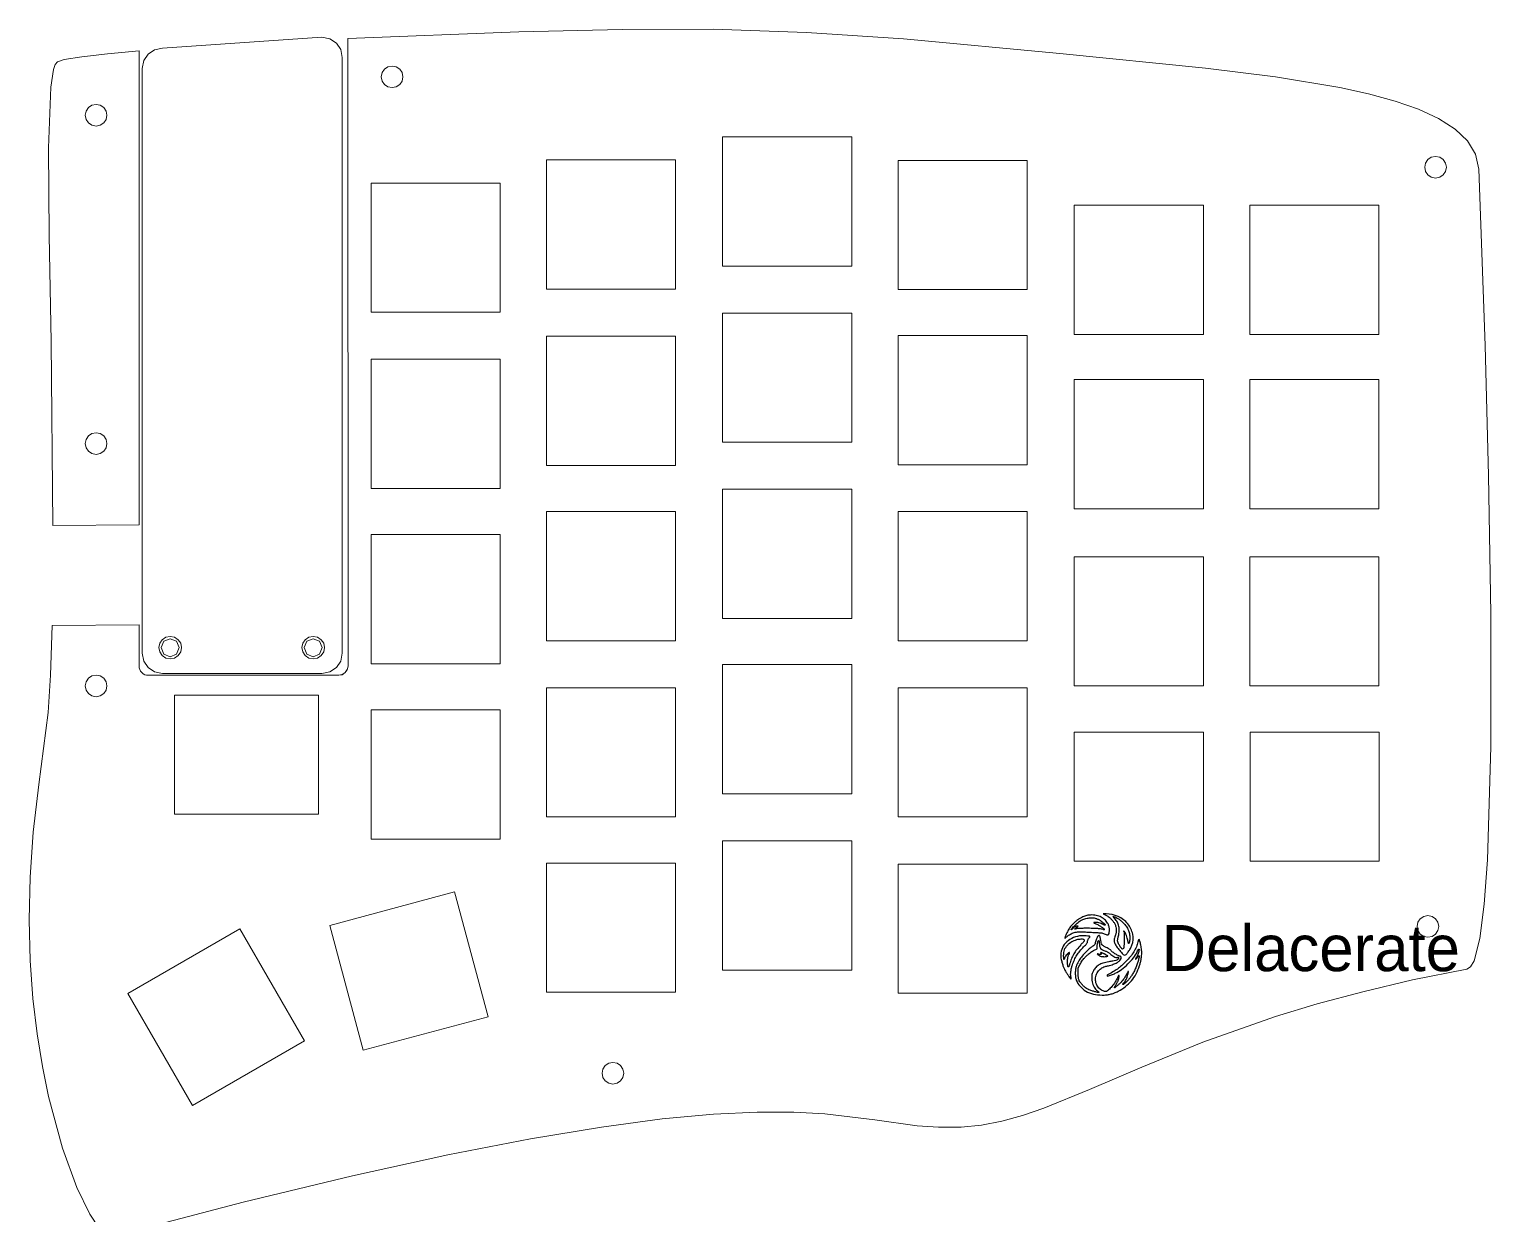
# Model space of a CAD drawing. Extents: x -219 to 329, y -29 to 491.
# Drawn here: x -26.5 to 131.9, y 362.8 to 491.4 of the extents above; entities that cross this region are included whole.
import ezdxf

# ---------------------------------------------------------------- set-up
doc = ezdxf.new("R2010")
doc.units = 0
doc.header["$MEASUREMENT"] = 0
doc.layers.get('0').update_dxf_attribs({"lineweight": 25, "true_color": 0xffffff})
doc.layers.add('Layer 1', color=7, linetype='BYLAYER', lineweight=5, true_color=0xffffff)
doc.styles.add('textstyle3', font='')
doc.styles.get('textstyle3').set_extended_font_data('Empires')

msp = doc.modelspace()

# ---------------------------------------------------------------- linework, layer by layer
at = {"color": 5, "true_color": 0x0000ff}
for points in [[(88.35, 395.39, 0.021416), (88.11, 395.35, 0.028277), (87.9, 395.29, 0.025595), (87.68, 395.21, 0.013536), (87.41, 395.08, 0.042504), (87.12, 394.89, 0.022333), (86.78, 394.61, 0.022256), (86.46, 394.29, 0.036844), (86.22, 393.99, 0.029866), (86.08, 393.75, 0.012216), (85.91, 393.4, 0.008749), (85.76, 393.06, 0.095306), (85.73, 392.91, 0.546801), (85.74, 392.9, 0.041861), (85.8, 392.93, 0.028123), (85.87, 392.99, 0.013668), (85.96, 393.06, -0.060301), (86.32, 393.33, -0.061454), (86.73, 393.5, -0.052645), (87.23, 393.58, -0.029227), (87.84, 393.58, 0.001164), (88.1, 393.56, 0.000535), (88.43, 393.54, 0.000529), (88.77, 393.52, 0.000733), (89.09, 393.51, -0.004485), (89.51, 393.48, -0.024068), (89.73, 393.46, -0.038649), (89.9, 393.41, -0.025833), (90.09, 393.34, 0.005668), (90.28, 393.26, 0.06691), (90.35, 393.24, 0.177373), (90.4, 393.25, 0.092553), (90.45, 393.29, 0.122046), (90.54, 393.52, 0.053548), (90.55, 393.85, 0.0512), (90.49, 394.21, 0.067061), (90.36, 394.51, 0.079435), (90.01, 394.93, 0.074893), (89.53, 395.23, 0.071548), (88.96, 395.39, 0.062987)], [(89.09, 395.04, -0.024427), (89.2, 395, -0.013925), (89.33, 394.94, -0.013883), (89.46, 394.88, -0.022292), (89.57, 394.81, -0.024315), (89.76, 394.67, -0.024077), (89.94, 394.51, -0.017054), (90.09, 394.36, -0.395866), (90.08, 394.3, -0.281029), (90.06, 394.3, -0.013728), (89.98, 394.32, -0.018919), (89.88, 394.37, -0.012167), (89.77, 394.42, 0.042961), (89.54, 394.52, 0.033852), (89.28, 394.59, 0.03438), (89.04, 394.61, 0.10325), (88.87, 394.59, 0.338007), (88.86, 394.57, 0.234176), (88.87, 394.54, 0.048232), (88.94, 394.51, 0.008257), (89.09, 394.46, -0.045337), (89.31, 394.36, -0.018174), (89.6, 394.18, -0.015771), (89.87, 393.99, -0.093969), (89.99, 393.87, -0.110977), (90, 393.82, -0.342591), (89.99, 393.8, -0.170979), (89.94, 393.79, -0.044045), (89.87, 393.82, 0.090533), (89.68, 393.88, 0.012977), (89.28, 393.93, 0.012557), (88.75, 393.95, 0.006243), (88.07, 393.97, 0.00404), (87.66, 393.96, 0.008274), (87.34, 393.95, 0.008191), (87.09, 393.94, 0.065085), (86.98, 393.91, -0.021984), (86.84, 393.87, -0.514141), (86.81, 393.89, -0.222013), (86.84, 393.95, -0.013469), (86.99, 394.05, 0.017603), (87.07, 394.1, 0.037896), (87.12, 394.15, 0.066691), (87.15, 394.19, 0.47273), (87.14, 394.2, 0.140908), (87.04, 394.21, 0.049687), (86.89, 394.16, 0.04508), (86.74, 394.07, 0.04213), (86.6, 393.95, -0.013673), (86.53, 393.88, -0.028422), (86.47, 393.84, -0.043719), (86.43, 393.81, -0.550557), (86.42, 393.82, -0.195265), (86.46, 393.93, -0.005644), (86.81, 394.28, -0.011337), (87.16, 394.61, -0.04722), (87.39, 394.78, -0.053934), (87.79, 394.96, -0.043849), (88.24, 395.07, -0.044777), (88.69, 395.1, -0.065497)], [(90.17, 395.4, -0.052586), (90.43, 395.23, -0.031693), (90.72, 394.99, -0.031648), (90.96, 394.71, -0.051154), (91.13, 394.44, -0.052531), (91.24, 394.13, -0.051989), (91.29, 393.81, -0.051397), (91.27, 393.49, -0.049095), (91.18, 393.16, 0.027071), (91.1, 392.91, 0.047825), (91.07, 392.7, 0.05601), (91.08, 392.51, 0.05869), (91.13, 392.33, 0.056823), (91.32, 391.99, 0.020415), (91.67, 391.55, 0.013846), (92.03, 391.14, 0.205559), (92.2, 391.07, 0.20915), (92.36, 391.13, 0.028544), (92.59, 391.42, 0.031822), (92.82, 391.77, 0.037293), (92.99, 392.14, 0.140913), (93.08, 393.32, 0.121877), (92.54, 394.44, 0.112852), (91.5, 395.24, 0.108402), (90.2, 395.53), (89.89, 395.53)], [(91.47, 395.01, -0.025198), (91.59, 394.94, -0.010477), (91.74, 394.82, -0.010335), (91.9, 394.7, -0.013152), (92.04, 394.57, -0.052329), (92.37, 394.18, -0.057751), (92.61, 393.74, -0.058432), (92.74, 393.26, -0.055775), (92.75, 392.76, -0.011388), (92.74, 392.63, -0.013103), (92.72, 392.51, -0.012242), (92.7, 392.42, -0.070855), (92.68, 392.37, -0.148643), (92.65, 392.33, -0.436086), (92.62, 392.34, -0.041305), (92.59, 392.43, -0.001535), (92.51, 392.77, 0.022045), (92.44, 393.05, 0.023191), (92.34, 393.32, 0.023188), (92.23, 393.54, 0.098003), (92.13, 393.65, 0.007238), (92.09, 393.68, 0.341336), (92.08, 393.68, 0.330003), (92.07, 393.67, 0.007007), (92.1, 393.62, -0.097545), (92.16, 393.31, -0.011672), (92.15, 392.6, -0.007255), (92.11, 391.87, -0.241211), (92.02, 391.73, -0.376445), (91.9, 391.75, -0.026392), (91.68, 392.05, -0.031584), (91.49, 392.38, -0.113497), (91.43, 392.62, -0.041088), (91.44, 392.69, -0.00597), (91.46, 392.82, -0.006725), (91.49, 392.97, -0.005715), (91.53, 393.13, 0.047916), (91.61, 393.67, 0.062723), (91.57, 394.17, 0.066854), (91.41, 394.62, 0.065889), (91.14, 395.01, -0.007005), (91.07, 395.08, -0.010315), (91.02, 395.15, -0.005965), (90.98, 395.2, -0.161784), (90.97, 395.22, -0.513535), (91, 395.24, -0.017646), (91.12, 395.19, -0.019846), (91.28, 395.12, -0.010704)], [(87.31, 393.13, 0.08186), (86.46, 392.87, 0.094856), (85.79, 392.36, 0.100956), (85.38, 391.67, 0.105877), (85.28, 390.88, 0.029828), (85.33, 390.57, 0.016031), (85.43, 390.19, 0.016029), (85.55, 389.82, 0.032127), (85.67, 389.53, 0.021062), (85.78, 389.33, 0.007327), (85.97, 389.04, 0.007464), (86.16, 388.75, 0.017011), (86.32, 388.54, 0.050239), (86.38, 388.47, 0.55275), (86.41, 388.48, 0.109624), (86.41, 388.55, 0.007998), (86.37, 388.74, -0.066918), (86.35, 388.97, -0.022615), (86.38, 389.3, -0.022319), (86.44, 389.67, -0.026133), (86.54, 390.01, -0.027548), (86.76, 390.55, -0.031876), (87.02, 391.05, -0.031608), (87.35, 391.5, -0.026274), (87.76, 391.95, 0.007393), (87.96, 392.15, 0.02491), (88.08, 392.29, 0.037723), (88.15, 392.39, 0.12889), (88.17, 392.47, -0.062726), (88.18, 392.59, -0.036324), (88.23, 392.73, -0.036467), (88.29, 392.86, -0.084404), (88.37, 392.95, 0.026233), (88.39, 392.97, 0.030537), (88.42, 393, 0.031902), (88.44, 393.03, 0.131716), (88.44, 393.05, 0.378308), (88.39, 393.11, 0.011798), (88.03, 393.14, 0.020791), (87.64, 393.16, 0.031975)], [(87.79, 392.76, -0.180373), (87.83, 392.67, -0.14981), (87.8, 392.58, -0.052909), (87.7, 392.44, -0.006586), (87.44, 392.16, 0.024248), (87.01, 391.66, 0.035608), (86.69, 391.18, 0.036446), (86.44, 390.66, 0.027151), (86.24, 390.07, -0.01264), (86.21, 389.96, -0.019685), (86.17, 389.86, -0.01469), (86.14, 389.79, -0.284573), (86.12, 389.77, -0.333831), (86.06, 389.81, -0.035283), (86.03, 389.97, -0.031444), (86.01, 390.2, -0.017107), (86.01, 390.47, -0.012316), (86.03, 390.69, -0.030633), (86.05, 390.84, -0.037126), (86.09, 390.97, -0.027901), (86.15, 391.11, 0.011966), (86.21, 391.21, 0.042958), (86.23, 391.28, 0.098273), (86.23, 391.33, 0.375822), (86.22, 391.34, 0.188652), (86.13, 391.31, 0.018354), (85.96, 391.14, 0.023491), (85.8, 390.96, 0.075492), (85.73, 390.82, -0.004422), (85.64, 390.59, -0.522171), (85.61, 390.59, -0.209754), (85.6, 390.63, -0.002199), (85.59, 390.94, -0.028783), (85.61, 391.33, -0.058195), (85.68, 391.63, -0.062727), (85.81, 391.89, -0.038937), (86.03, 392.16, -0.035915), (86.24, 392.36, -0.037747), (86.47, 392.52, -0.036737), (86.73, 392.64, -0.030723), (87.02, 392.74, -0.029505), (87.25, 392.79, -0.029582), (87.49, 392.81, -0.027713), (87.7, 392.8, -0.176279)], [(89.27, 393.06, 0.056535), (89.21, 392.96, 0.023717), (89.15, 392.82, 0.013586), (89.08, 392.6, 0.002855), (88.96, 392.2, -0.115593), (88.94, 392.17, -0.031794), (88.89, 392.12, -0.030338), (88.83, 392.07, -0.027575), (88.76, 392.03, 0.063666), (88.45, 391.82, 0.018815), (88.03, 391.42, 0.019296), (87.61, 390.95, 0.026974), (87.27, 390.5, 0.019328), (87.2, 390.37, 0.010872), (87.11, 390.21, 0.010838), (87.03, 390.04, 0.017394), (86.97, 389.9, 0.0518), (86.88, 389.54, 0.034183), (86.85, 389.11, 0.034473), (86.88, 388.69, 0.060074), (86.96, 388.35, 0.0887), (87.37, 387.68, 0.080534), (88, 387.16, 0.073632), (88.81, 386.84, 0.057606), (89.75, 386.73, 0.023256), (90.23, 386.75, 0.035908), (90.64, 386.82, 0.035059), (91.04, 386.95, 0.020888), (91.5, 387.15, 0.050744), (92.28, 387.64, 0.052812), (92.93, 388.27, 0.051808), (93.44, 389.03, 0.045607), (93.81, 389.92, 0.018011), (93.92, 390.28, 0.017378), (93.99, 390.65, 0.017933), (94.04, 391.01, 0.023637), (94.05, 391.34, 0.035278), (94.02, 391.75, 0.019993), (93.93, 392.24, 0.010956), (93.82, 392.7, 0.338607), (93.73, 392.77, 0.313661), (93.72, 392.76, 0.01178), (93.69, 392.68, 0.017548), (93.67, 392.59, 0.010994), (93.64, 392.48, -0.049818), (93.48, 391.96, -0.040068), (93.21, 391.43, -0.035082), (92.83, 390.89, -0.022954), (92.31, 390.33, -0.017542), (91.86, 389.9, -0.022927), (91.41, 389.55, -0.022326), (90.93, 389.23, -0.015343), (90.35, 388.92, 0.260644), (90.3, 388.83, 0.499888), (90.35, 388.79, 0.035294), (90.76, 388.91, 0.027231), (91.19, 389.09, 0.04789), (91.87, 389.51, 0.032422), (92.55, 390.1, 0.032566), (93.15, 390.77, 0.051043), (93.56, 391.42, -0.012356), (93.66, 391.62, -0.088898), (93.73, 391.7, -0.626072), (93.76, 391.68, -0.064394), (93.75, 391.58, -0.011618), (93.69, 391.33, -0.019841), (93.62, 391.12, -0.023764), (93.55, 390.95, -0.039608), (93.48, 390.82, 0.01048), (93.37, 390.65, 0.60841), (93.39, 390.63, 0.195442), (93.44, 390.65, 0.007236), (93.59, 390.82, -0.026434), (93.73, 390.97, -0.596429), (93.77, 390.96, -0.107167), (93.77, 390.84, -0.004154), (93.66, 390.42, -0.018707), (93.52, 389.99, -0.01917), (93.35, 389.56, -0.019645), (93.15, 389.16, -0.022383), (92.93, 388.8, -0.024232), (92.73, 388.53, -0.018923), (92.49, 388.25, -0.018681), (92.25, 388.02, -0.061323), (92.07, 387.89, -0.08263), (92.01, 387.87, -0.548819), (91.99, 387.89, -0.113396), (92.02, 387.95, -0.019962), (92.12, 388.05, 0.057326), (92.24, 388.2, 0.028896), (92.37, 388.42, 0.027057), (92.48, 388.67, 0.026428), (92.56, 388.94, 0.007132), (92.63, 389.22, 0.274471), (92.61, 389.28, 0.478108), (92.56, 389.27, 0.009432), (92.44, 389.04, -0.014141), (92.3, 388.78, -0.017806), (92.16, 388.54, -0.018602), (92, 388.33, -0.018387), (91.82, 388.13, -0.025507), (91.65, 387.95, -0.011156), (91.39, 387.74, -0.003557), (91.13, 387.53, -0.379657), (91.09, 387.53, -0.333358), (91.09, 387.54, -0.004818), (91.13, 387.62, -0.010972), (91.18, 387.71, -0.006744), (91.25, 387.82, 0.020021), (91.33, 387.94, 0.014549), (91.4, 388.08, 0.014741), (91.46, 388.21, 0.030966), (91.5, 388.32, 0.005464), (91.61, 388.75, 0.190488), (91.6, 388.85, 0.596149), (91.55, 388.85, 0.009196), (91.39, 388.53, -0.037756), (91.1, 388.03, -0.033486), (90.73, 387.56, -0.031894), (90.36, 387.2, -0.180992), (90.1, 387.11, -0.078539), (89.95, 387.14, -0.041744), (89.77, 387.21, -0.038483), (89.59, 387.33, -0.036264), (89.42, 387.47, -0.106539), (89.14, 387.92, -0.094808), (89.04, 388.46, -0.093237), (89.16, 389.01, -0.09886), (89.46, 389.46, -0.039591), (89.65, 389.62, -0.049298), (89.84, 389.73, -0.039326), (90.09, 389.83, -0.01528), (90.44, 389.91, 0.030573), (90.96, 390.06, 0.044645), (91.39, 390.25, 0.053581), (91.69, 390.47, 0.165315), (91.81, 390.68, 0.04041), (91.82, 390.79, 0.092858), (91.81, 390.86, 0.14403), (91.78, 390.91, 0.165376), (91.73, 390.93, -0.125073), (91.57, 390.97, -0.012159), (91.23, 391.16, -0.014846), (90.9, 391.38, -0.073941), (90.74, 391.53, 0.045064), (90.66, 391.62, 0.030041), (90.54, 391.71, 0.024846), (90.4, 391.79, 0.013973), (90.21, 391.89, -0.02641), (89.92, 392.05, -0.086673), (89.76, 392.19, -0.099345), (89.67, 392.37, -0.041321), (89.62, 392.63, 0.01705), (89.58, 392.86, 0.037433), (89.54, 393.04, 0.050305), (89.49, 393.15, 0.265816), (89.43, 393.18, 0.13067), (89.4, 393.17, 0.034744), (89.36, 393.15, 0.032779), (89.31, 393.11, 0.028647)], [(89.45, 392.35, 0.052617), (89.49, 392.02, 0.113874), (89.6, 391.79, 0.109743), (89.8, 391.63, 0.046746), (90.12, 391.5, -0.025947), (90.26, 391.45, -0.037246), (90.38, 391.39, -0.03672), (90.49, 391.32, -0.024266), (90.6, 391.22, 0.041096), (90.8, 391.05, 0.03709), (91.04, 390.9, 0.037982), (91.26, 390.81, 0.141155), (91.41, 390.81, -0.07497), (91.49, 390.82, -0.217508), (91.54, 390.79, -0.21688), (91.55, 390.74, -0.074588), (91.53, 390.66, -0.161162), (91.44, 390.57, -0.035462), (91.23, 390.49, -0.025326), (90.92, 390.41, -0.008399), (90.47, 390.33, 0.02981), (89.85, 390.19, 0.062527), (89.41, 390, 0.074758), (89.07, 389.73, 0.062587), (88.81, 389.35, 0.096721), (88.64, 388.8, 0.077411), (88.67, 388.18, 0.078039), (88.89, 387.6, 0.101382), (89.26, 387.17, -0.004619), (89.38, 387.08, -0.097134), (89.41, 387.04, -0.507574), (89.4, 387.02, -0.051772), (89.35, 387.02, -0.064526), (89.16, 387.04, -0.009811), (88.81, 387.14, -0.011625), (88.45, 387.26, -0.031394), (88.2, 387.37, -0.053337), (87.96, 387.53, -0.026304), (87.68, 387.77, -0.026288), (87.44, 388.04, -0.056132), (87.29, 388.28, -0.031871), (87.23, 388.43, -0.047189), (87.2, 388.57, -0.029101), (87.18, 388.75, -0.005396), (87.18, 389.09), (87.18, 389.67), (87.38, 390.08, -0.017229), (87.5, 390.31, -0.030811), (87.62, 390.5, -0.026134), (87.78, 390.68, -0.009048), (88.02, 390.93, -0.009841), (88.26, 391.15, -0.020689), (88.45, 391.32, -0.024349), (88.63, 391.44, -0.021099), (88.84, 391.56), (89.21, 391.75), (89.24, 392.1, -0.024552), (89.28, 392.45, -0.133049), (89.36, 392.62, -0.627324), (89.43, 392.6, -0.049479)], [(89.59, 391.31, 0.093143), (89.6, 391.29, 0.03528), (89.61, 391.26, 0.033438), (89.62, 391.24, 0.034797), (89.65, 391.21, -0.27979), (89.66, 391.17, -0.260605), (89.62, 391.13, -0.095415), (89.52, 391.12, -0.050072), (89.4, 391.15, 0.014396), (89.27, 391.2, 0.46459), (89.24, 391.18, 0.252829), (89.26, 391.14, 0.0094), (89.39, 391.04, 0.034014), (89.49, 390.97, 0.054159), (89.58, 390.93, 0.04497), (89.7, 390.9, 0.016424), (89.86, 390.89, 0.015075), (89.99, 390.89, 0.015484), (90.11, 390.89, 0.015402), (90.22, 390.9, 0.060994), (90.28, 390.92, 0.007), (90.35, 390.95, 0.225622), (90.37, 390.96, 0.37579), (90.36, 390.98, 0.013984), (90.3, 391, -0.03208), (90.26, 391.02, -0.016248), (90.21, 391.05, -0.01607), (90.16, 391.08, -0.023042), (90.12, 391.11, 0.033847), (90.08, 391.15, 0.017532), (90.02, 391.18, 0.017349), (89.95, 391.21, 0.025173), (89.89, 391.24, -0.002679), (89.83, 391.26, -0.002214), (89.77, 391.28, -0.002235), (89.71, 391.3, -0.005992), (89.67, 391.32, 0.043319), (89.64, 391.33, 0.081279), (89.62, 391.33, 0.13262), (89.6, 391.32, 0.237017)]]:
    msp.add_lwpolyline(points, format="xyb", close=True, dxfattribs=at)
at = {"layer": 'Layer 1'}
for p, q in [((8.04, 490.39), (26.56, 491.12)), ((26.56, 491.12), (37.77, 491.37)), ((37.77, 491.37), (47.61, 491.4)), ((47.61, 491.4), (57.71, 491.05)), ((57.71, 491.05), (68.25, 490.34)), ((-12.06, 489.35), (-12.92, 489.17)), ((5.23, 490.54), (-12.06, 489.35)), ((6.09, 490.37), (5.23, 490.54)), ((6.79, 489.9), (6.09, 490.37)), ((7.26, 489.2), (6.79, 489.9)), ((8.05, 422.38), (8.04, 490.39)), ((8.05, 422.38), (8.04, 490.39)), ((68.25, 490.34), (85.16, 488.77)), ((-23.44, 487.87), (-23.67, 487.59)), ((-22.69, 488.12), (-23.44, 487.87)), ((-20.79, 488.42), (-22.69, 488.12)), ((-18, 488.74), (-20.79, 488.42)), ((-14.59, 489.06), (-18, 488.74)), ((-14.59, 472.39), (-14.59, 489.06)), ((-14.09, 488), (-14.26, 487.15)), ((-13.62, 488.7), (-14.09, 488)), ((-12.92, 489.17), (-13.62, 488.7)), ((7.43, 488.34), (7.26, 489.2)), ((7.43, 423.79), (7.43, 488.34)), ((85.16, 488.77), (100.95, 487.17)), ((-23.86, 487.03), (-24.15, 485.12)), ((-23.67, 487.59), (-23.86, 487.03)), ((-14.26, 487.15), (-14.26, 423.78)), ((11.65, 486.24), (11.74, 486.7)), ((11.74, 485.78), (11.65, 486.24)), ((11.74, 486.7), (11.99, 487.07)), ((11.99, 487.07), (12.36, 487.32)), ((12.36, 487.32), (12.82, 487.41)), ((12.82, 487.41), (13.28, 487.32)), ((13.28, 487.32), (13.65, 487.07)), ((13.65, 487.07), (13.9, 486.7)), ((13.9, 486.7), (13.99, 486.24)), ((13.99, 486.24), (13.9, 485.78)), ((13.99, 486.24), (13.99, 486.24)), ((100.95, 487.17), (108.54, 486.24)), ((108.54, 486.24), (115.5, 485.09)), ((-24.15, 485.12), (-24.39, 478.55)), ((11.99, 485.41), (11.74, 485.78)), ((12.36, 485.16), (11.99, 485.41)), ((12.82, 485.07), (12.36, 485.16)), ((13.28, 485.16), (12.82, 485.07)), ((13.65, 485.41), (13.28, 485.16)), ((13.9, 485.78), (13.65, 485.41)), ((115.5, 485.09), (118.64, 484.4)), ((-20.07, 482.9), (-19.7, 483.16)), ((-19.7, 483.16), (-19.24, 483.25)), ((-19.24, 483.25), (-18.79, 483.16)), ((-18.79, 483.16), (-18.41, 482.9)), ((118.64, 484.4), (121.5, 483.61)), ((121.5, 483.61), (124.04, 482.72)), ((-20.42, 482.07), (-20.32, 482.53)), ((-20.32, 481.62), (-20.42, 482.07)), ((-20.32, 482.53), (-20.07, 482.9)), ((-20.07, 481.24), (-20.32, 481.62)), ((-18.41, 482.9), (-18.16, 482.53)), ((-18.16, 481.62), (-18.41, 481.24)), ((-18.16, 482.53), (-18.07, 482.07)), ((-18.07, 482.07), (-18.16, 481.62)), ((-18.07, 482.07), (-18.07, 482.07)), ((124.04, 482.72), (126.22, 481.71)), ((126.22, 481.71), (128.01, 480.58)), ((-19.7, 480.99), (-20.07, 481.24)), ((-19.24, 480.9), (-19.7, 480.99)), ((-18.79, 480.99), (-19.24, 480.9)), ((-18.41, 481.24), (-18.79, 480.99)), ((128.01, 480.58), (129.35, 479.29)), ((-24.39, 478.55), (-24.32, 469.05)), ((48.64, 465.73), (48.64, 479.73)), ((48.64, 479.73), (62.64, 479.73)), ((62.64, 479.73), (62.64, 465.73)), ((129.35, 479.29), (130.22, 477.85)), ((29.55, 463.23), (29.55, 477.23)), ((29.55, 477.23), (43.55, 477.23)), ((43.55, 477.23), (43.55, 463.23)), ((67.65, 463.19), (67.65, 477.19)), ((67.65, 477.19), (81.65, 477.19)), ((81.65, 477.19), (81.65, 463.19)), ((124.71, 476.44), (124.81, 476.9)), ((124.81, 476.9), (125.06, 477.27)), ((125.06, 477.27), (125.43, 477.52)), ((125.43, 477.52), (125.89, 477.61)), ((125.89, 477.61), (126.34, 477.52)), ((126.34, 477.52), (126.72, 477.27)), ((126.72, 477.27), (126.97, 476.9)), ((126.97, 476.9), (127.06, 476.44)), ((130.22, 477.85), (130.56, 476.25)), ((124.81, 475.98), (124.71, 476.44)), ((125.06, 475.61), (124.81, 475.98)), ((125.43, 475.36), (125.06, 475.61)), ((125.89, 475.26), (125.43, 475.36)), ((126.34, 475.36), (125.89, 475.26)), ((126.72, 475.61), (126.34, 475.36)), ((126.97, 475.98), (126.72, 475.61)), ((127.06, 476.44), (126.97, 475.98)), ((127.06, 476.44), (127.06, 476.44)), ((130.56, 476.25), (131.25, 457.11)), ((10.54, 460.73), (10.54, 474.73)), ((10.54, 474.73), (24.54, 474.73)), ((24.54, 474.73), (24.54, 460.73)), ((-14.59, 455.72), (-14.59, 472.39)), ((86.74, 458.33), (86.74, 472.33)), ((86.74, 472.33), (100.74, 472.33)), ((100.74, 472.33), (100.74, 458.33)), ((105.75, 472.33), (119.75, 472.33)), ((105.75, 458.33), (105.75, 472.33)), ((119.75, 472.33), (119.75, 458.33)), ((-24.32, 469.05), (-24.12, 457.54)), ((62.64, 465.73), (48.64, 465.73)), ((43.55, 463.23), (29.55, 463.23)), ((81.65, 463.19), (67.65, 463.19)), ((24.54, 460.73), (10.54, 460.73)), ((48.64, 446.64), (48.64, 460.64)), ((48.64, 460.64), (62.64, 460.64)), ((62.64, 460.64), (62.64, 446.64)), ((29.55, 444.13), (29.55, 458.13)), ((29.55, 458.13), (43.55, 458.13)), ((43.55, 458.13), (43.55, 444.13)), ((67.65, 444.19), (67.65, 458.19)), ((67.65, 458.19), (81.65, 458.19)), ((81.65, 458.19), (81.65, 444.19)), ((100.74, 458.33), (86.74, 458.33)), ((119.75, 458.33), (105.75, 458.33)), ((-24.12, 457.54), (-23.95, 437.63)), ((131.25, 457.11), (131.62, 443.05)), ((-14.59, 437.69), (-14.59, 455.72)), ((10.54, 441.63), (10.54, 455.63)), ((10.54, 455.63), (24.54, 455.63)), ((24.54, 455.63), (24.54, 441.63)), ((86.74, 439.43), (86.74, 453.43)), ((86.74, 453.43), (100.74, 453.43)), ((100.74, 453.43), (100.74, 439.43)), ((105.75, 439.43), (105.75, 453.43)), ((105.75, 453.43), (119.75, 453.43)), ((119.75, 453.43), (119.75, 439.43)), ((-20.42, 446.49), (-20.33, 446.94)), ((-20.33, 446.94), (-20.08, 447.32)), ((-20.08, 447.32), (-19.71, 447.57)), ((-19.71, 447.57), (-19.25, 447.66)), ((-19.25, 447.66), (-18.79, 447.57)), ((-18.79, 447.57), (-18.42, 447.32)), ((-18.42, 447.32), (-18.17, 446.94)), ((-18.17, 446.94), (-18.08, 446.49)), ((62.64, 446.64), (48.64, 446.64)), ((-20.33, 446.03), (-20.42, 446.49)), ((-20.08, 445.66), (-20.33, 446.03)), ((-19.71, 445.41), (-20.08, 445.66)), ((-19.25, 445.31), (-19.71, 445.41)), ((-18.79, 445.41), (-19.25, 445.31)), ((-18.42, 445.66), (-18.79, 445.41)), ((-18.17, 446.03), (-18.42, 445.66)), ((-18.08, 446.49), (-18.17, 446.03)), ((-18.08, 446.49), (-18.08, 446.49)), ((43.55, 444.13), (29.55, 444.13)), ((81.65, 444.19), (67.65, 444.19)), ((131.62, 443.05), (131.87, 428.04)), ((24.54, 441.63), (10.54, 441.63)), ((48.64, 441.54), (62.64, 441.54)), ((48.64, 427.54), (48.64, 441.54)), ((62.64, 441.54), (62.64, 427.54)), ((29.55, 425.13), (29.55, 439.13)), ((29.55, 439.13), (43.55, 439.13)), ((43.55, 439.13), (43.55, 425.13)), ((67.65, 425.13), (67.65, 439.13)), ((67.65, 439.13), (81.65, 439.13)), ((81.65, 439.13), (81.65, 425.13)), ((100.74, 439.43), (86.74, 439.43)), ((119.75, 439.43), (105.75, 439.43)), ((-23.95, 437.63), (-14.59, 437.69)), ((10.54, 422.63), (10.54, 436.63)), ((10.54, 436.63), (24.54, 436.63)), ((24.54, 436.63), (24.54, 422.63)), ((86.74, 420.23), (86.74, 434.23)), ((86.74, 434.23), (100.74, 434.23)), ((100.74, 434.23), (100.74, 420.23)), ((105.75, 420.23), (105.75, 434.23)), ((105.75, 434.23), (119.75, 434.23)), ((119.75, 434.23), (119.75, 420.23)), ((131.87, 428.04), (131.87, 413.64)), ((-24.17, 421.4), (-24.01, 426.77)), ((-24.01, 426.77), (-14.59, 426.84)), ((-14.59, 426.84), (-14.59, 422.38)), ((62.64, 427.54), (48.64, 427.54)), ((-12.35, 424.85), (-12.44, 424.38)), ((-12.08, 425.24), (-12.35, 424.85)), ((-12.19, 424.38), (-11.91, 425.07)), ((-11.68, 425.51), (-12.08, 425.24)), ((-11.91, 425.07), (-11.22, 425.35)), ((-11.22, 425.6), (-11.68, 425.51)), ((-10.75, 425.51), (-11.22, 425.6)), ((-11.22, 425.6), (-11.22, 425.6)), ((-11.22, 425.35), (-10.53, 425.07)), ((-11.22, 425.35), (-11.22, 425.35)), ((-10.35, 425.24), (-10.75, 425.51)), ((-10.53, 425.07), (-10.24, 424.38)), ((-10.08, 424.85), (-10.35, 425.24)), ((-9.99, 424.38), (-10.08, 424.85)), ((3.15, 424.85), (3.06, 424.38)), ((3.42, 425.24), (3.15, 424.85)), ((3.31, 424.38), (3.59, 425.07)), ((3.82, 425.51), (3.42, 425.24)), ((3.59, 425.07), (4.28, 425.35)), ((4.28, 425.6), (3.82, 425.51)), ((4.75, 425.51), (4.28, 425.6)), ((4.28, 425.6), (4.28, 425.6)), ((4.28, 425.35), (4.97, 425.07)), ((4.28, 425.35), (4.28, 425.35)), ((5.15, 425.24), (4.75, 425.51)), ((4.97, 425.07), (5.26, 424.38)), ((5.42, 424.85), (5.15, 425.24)), ((5.51, 424.38), (5.42, 424.85)), ((43.55, 425.13), (29.55, 425.13)), ((81.65, 425.13), (67.65, 425.13)), ((-14.26, 423.78), (-14.09, 422.93)), ((-14.09, 422.93), (-13.62, 422.23)), ((-12.44, 424.38), (-12.35, 423.91)), ((-12.35, 423.91), (-12.08, 423.51)), ((-11.91, 423.69), (-12.19, 424.38)), ((-12.08, 423.51), (-11.68, 423.25)), ((-11.22, 423.4), (-11.91, 423.69)), ((-11.68, 423.25), (-11.22, 423.15)), ((-10.53, 423.69), (-11.22, 423.4)), ((-11.22, 423.15), (-10.75, 423.25)), ((-10.75, 423.25), (-10.35, 423.51)), ((-10.24, 424.38), (-10.53, 423.69)), ((-10.35, 423.51), (-10.08, 423.91)), ((-10.08, 423.91), (-9.99, 424.38)), ((3.06, 424.38), (3.15, 423.91)), ((3.15, 423.91), (3.42, 423.51)), ((3.59, 423.69), (3.31, 424.38)), ((3.42, 423.51), (3.82, 423.25)), ((4.28, 423.4), (3.59, 423.69)), ((3.82, 423.25), (4.28, 423.15)), ((4.97, 423.69), (4.28, 423.4)), ((4.28, 423.15), (4.75, 423.25)), ((4.75, 423.25), (5.15, 423.51)), ((5.26, 424.38), (4.97, 423.69)), ((5.15, 423.51), (5.42, 423.91)), ((5.42, 423.91), (5.51, 424.38)), ((6.79, 422.23), (7.26, 422.93)), ((7.26, 422.93), (7.43, 423.79)), ((-24.45, 417.34), (-24.17, 421.4)), ((-20.07, 421.06), (-19.7, 421.31)), ((-19.7, 421.31), (-19.24, 421.41)), ((-19.24, 421.41), (-18.79, 421.31)), ((-18.79, 421.31), (-18.41, 421.06)), ((-14.59, 422.38), (-14.57, 422.18)), ((-14.57, 422.18), (-14.52, 422)), ((-14.52, 422), (-14.43, 421.82)), ((-14.43, 421.82), (-14.3, 421.67)), ((-14.3, 421.67), (-14.15, 421.55)), ((-14.15, 421.55), (-13.98, 421.45)), ((-13.98, 421.45), (-13.79, 421.4)), ((-13.79, 421.4), (-13.59, 421.38)), ((-13.62, 422.23), (-12.92, 421.76)), ((-13.59, 421.38), (7.04, 421.38)), ((-12.92, 421.76), (-12.06, 421.58)), ((-12.06, 421.58), (5.23, 421.58)), ((5.23, 421.58), (6.09, 421.76)), ((6.09, 421.76), (6.79, 422.23)), ((7.04, 421.38), (7.43, 421.46)), ((7.04, 421.38), (7.43, 421.45)), ((7.43, 421.45), (7.75, 421.67)), ((7.43, 421.46), (7.75, 421.67)), ((7.75, 421.67), (7.97, 422)), ((7.75, 421.67), (7.97, 421.99)), ((7.97, 421.99), (8.05, 422.38)), ((7.97, 422), (8.05, 422.38)), ((24.54, 422.63), (10.54, 422.63)), ((48.64, 408.54), (48.64, 422.54)), ((48.64, 422.54), (62.64, 422.54)), ((62.64, 422.54), (62.64, 408.54)), ((-20.42, 420.23), (-20.32, 420.69)), ((-20.32, 419.78), (-20.42, 420.23)), ((-20.32, 420.69), (-20.07, 421.06)), ((-20.07, 419.4), (-20.32, 419.78)), ((-18.41, 421.06), (-18.16, 420.69)), ((-18.16, 419.78), (-18.41, 419.4)), ((-18.16, 420.69), (-18.07, 420.23)), ((-18.07, 420.23), (-18.16, 419.78)), ((-18.07, 420.23), (-18.07, 420.23)), ((29.55, 406.03), (29.55, 420.03)), ((29.55, 420.03), (43.55, 420.03)), ((43.55, 420.03), (43.55, 406.03)), ((67.65, 406.03), (67.65, 420.03)), ((67.65, 420.03), (81.65, 420.03)), ((81.65, 420.03), (81.65, 406.03)), ((100.74, 420.23), (86.74, 420.23)), ((119.75, 420.23), (105.75, 420.23)), ((-19.7, 419.15), (-20.07, 419.4)), ((-19.24, 419.06), (-19.7, 419.15)), ((-18.79, 419.15), (-19.24, 419.06)), ((-18.41, 419.4), (-18.79, 419.15)), ((4.84, 419.23), (-10.75, 419.23)), ((-10.75, 419.23), (-10.74, 412.7)), ((4.84, 413.23), (4.84, 419.23)), ((-25.45, 409.53), (-24.45, 417.34)), ((10.54, 403.63), (10.54, 417.63)), ((10.54, 417.63), (24.54, 417.63)), ((24.54, 417.63), (24.54, 403.63)), ((86.74, 415.23), (100.74, 415.23)), ((86.74, 401.23), (86.74, 415.23)), ((100.74, 415.23), (100.74, 401.23)), ((105.79, 401.23), (105.79, 415.23)), ((105.79, 415.23), (119.79, 415.23)), ((119.79, 415.23), (119.79, 401.23)), ((131.87, 413.64), (131.51, 401.4)), ((-10.74, 412.7), (-10.74, 408.26)), ((4.84, 406.34), (4.84, 413.23)), ((-26.05, 404.4), (-25.45, 409.53)), ((-10.74, 408.26), (-10.76, 406.34)), ((62.64, 408.54), (48.64, 408.54)), ((-10.76, 406.34), (4.84, 406.34)), ((43.55, 406.03), (29.55, 406.03)), ((81.65, 406.03), (67.65, 406.03)), ((-26.39, 399.51), (-26.05, 404.4)), ((24.54, 403.63), (10.54, 403.63)), ((48.64, 389.44), (48.64, 403.44)), ((48.64, 403.44), (62.64, 403.44)), ((62.64, 403.44), (62.64, 389.44)), ((29.55, 401.03), (43.55, 401.03)), ((29.55, 387.03), (29.55, 401.03)), ((43.55, 401.03), (43.55, 387.03)), ((67.65, 386.93), (67.65, 400.93)), ((67.65, 400.93), (81.65, 400.93)), ((81.65, 400.93), (81.65, 386.93)), ((100.74, 401.23), (86.74, 401.23)), ((119.79, 401.23), (105.79, 401.23)), ((131.51, 401.4), (131.17, 396.57)), ((-26.49, 394.87), (-26.39, 399.51)), ((6.07, 394.28), (19.59, 397.91)), ((19.59, 397.91), (23.22, 384.38)), ((131.17, 396.57), (130.69, 392.85)), ((-26.38, 390.49), (-26.49, 394.87)), ((123.89, 394.17), (123.98, 394.62)), ((123.98, 394.62), (124.23, 395)), ((124.23, 395), (124.61, 395.25)), ((124.61, 395.25), (125.06, 395.34)), ((125.06, 395.34), (125.52, 395.25)), ((125.52, 395.25), (125.89, 395)), ((125.89, 395), (126.14, 394.62)), ((126.14, 394.62), (126.24, 394.17)), ((-15.81, 386.9), (-3.68, 393.9)), ((-3.68, 393.9), (3.32, 381.77)), ((9.7, 380.76), (6.07, 394.28)), ((123.98, 393.71), (123.89, 394.17)), ((124.23, 393.34), (123.98, 393.71)), ((124.61, 393.09), (124.23, 393.34)), ((125.06, 392.99), (124.61, 393.09)), ((125.52, 393.09), (125.06, 392.99)), ((125.89, 393.34), (125.52, 393.09)), ((126.14, 393.71), (125.89, 393.34)), ((126.24, 394.17), (126.14, 393.71)), ((126.24, 394.17), (126.24, 394.17)), ((130.69, 392.85), (130.06, 390.45)), ((-26.09, 386.37), (-26.38, 390.49)), ((129.69, 389.8), (129.27, 389.55)), ((130.06, 390.45), (129.69, 389.8)), ((62.64, 389.44), (48.64, 389.44)), ((123.39, 388.37), (118, 387.09)), ((129.27, 389.55), (123.39, 388.37)), ((-8.81, 374.77), (-15.81, 386.9)), ((43.55, 387.03), (29.55, 387.03)), ((81.65, 386.93), (67.65, 386.93)), ((118, 387.09), (113.07, 385.76)), ((-25.64, 382.54), (-26.09, 386.37)), ((113.07, 385.76), (108.56, 384.39)), ((23.22, 384.38), (9.7, 380.76)), ((108.56, 384.39), (100.67, 381.61)), ((-25.07, 378.99), (-25.64, 382.54)), ((3.32, 381.77), (-8.81, 374.77)), ((100.67, 381.61), (94.05, 378.92)), ((-24.4, 375.73), (-25.07, 378.99)), ((35.58, 378.25), (35.67, 378.71)), ((35.67, 378.71), (35.93, 379.08)), ((35.93, 379.08), (36.3, 379.33)), ((36.3, 379.33), (36.76, 379.42)), ((36.76, 379.42), (37.21, 379.33)), ((37.21, 379.33), (37.59, 379.08)), ((37.59, 379.08), (37.84, 378.71)), ((37.84, 378.71), (37.93, 378.25)), ((94.05, 378.92), (88.4, 376.49)), ((35.67, 377.79), (35.58, 378.25)), ((35.93, 377.42), (35.67, 377.79)), ((36.3, 377.17), (35.93, 377.42)), ((36.76, 377.08), (36.3, 377.17)), ((37.21, 377.17), (36.76, 377.08)), ((37.59, 377.42), (37.21, 377.17)), ((37.84, 377.79), (37.59, 377.42)), ((37.93, 378.25), (37.84, 377.79)), ((37.93, 378.25), (37.93, 378.25)), ((-22.89, 370.15), (-24.4, 375.73)), ((88.4, 376.49), (83.45, 374.48)), ((47.66, 373.82), (42.09, 373.3)), ((52.37, 374.04), (47.66, 373.82)), ((56.34, 374.04), (52.37, 374.04)), ((59.7, 373.86), (56.34, 374.04)), ((65.14, 373.21), (59.7, 373.86)), ((83.45, 374.48), (81.14, 373.69)), ((35.52, 372.43), (27.83, 371.15)), ((42.09, 373.3), (35.52, 372.43)), ((69.72, 372.57), (65.14, 373.21)), ((72.02, 372.41), (69.72, 372.57)), ((74.49, 372.42), (72.02, 372.41)), ((76.7, 372.64), (74.49, 372.42)), ((78.91, 373.07), (76.7, 372.64)), ((81.14, 373.69), (78.91, 373.07)), ((27.83, 371.15), (18.88, 369.41)), ((-21.32, 365.87), (-22.89, 370.15)), ((18.88, 369.41), (8.54, 367.13)), ((-19.93, 362.97), (-21.32, 365.87)), ((8.54, 367.13), (-3.31, 364.27)), ((-3.31, 364.27), (-16.81, 360.76)), ((-18.94, 361.51), (-19.93, 362.97))]:
    msp.add_line(p, q, dxfattribs=at)

# ---------------------------------------------------------------- texts
at = {"insert": (96.2, 394.32), "char_height": 1, "attachment_point": 1, "style": 'textstyle3'}
msp.add_mtext('\\C5;\\H5;Delacerate', dxfattribs=at)

doc.saveas('drawing.dxf')
